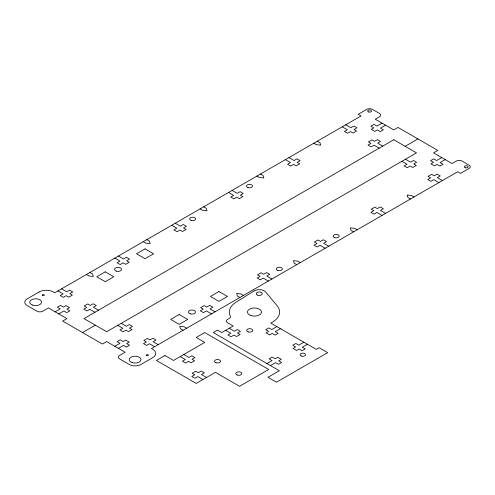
<?xml version="1.0" encoding="UTF-8"?>
<svg xmlns="http://www.w3.org/2000/svg" width="495" height="495" viewBox="0 0 495 495"><rect width="100%" height="100%" fill="white"/><g stroke="black" fill="none" stroke-linecap="round" stroke-linejoin="round"><path stroke-width="0.74" d="M55.168 311.838L60.285 308.886L57.37 307.203L60.495 305.396L63.41 307.079L65.965 305.601L69.523 307.655L66.961 309.127L69.875 310.81L66.751 312.617L63.836 310.934L58.719 313.886M382.029 123.125L376.912 126.076L374.003 124.394L370.873 126.2L373.787 127.883L371.231 129.362L374.783 131.41L377.339 129.938L380.253 131.614L383.378 129.814L380.469 128.131L385.58 125.173M82.523 332.553L95.312 325.172M405.127 146.303L417.916 138.922M114.852 346.296L119.969 343.344L117.055 341.661L120.186 339.855L123.1 341.538L125.656 340.065L129.207 342.113L126.652 343.592L129.566 345.275L126.435 347.075L123.521 345.392L118.41 348.35M441.719 157.583L436.602 160.541L433.688 158.858L430.563 160.665L433.478 162.341L430.916 163.82L434.468 165.874L437.029 164.396L439.944 166.079L443.068 164.272L440.154 162.589L445.271 159.638M276.866 326.607L271.749 329.559L268.835 327.876L265.71 329.682L268.624 331.365L266.062 332.844L269.62 334.892L272.176 333.413L275.09 335.096L278.215 333.296L275.3 331.613L280.418 328.655M266.916 363.528L272.033 360.577L269.119 358.894L272.244 357.087L275.158 358.77L277.72 357.291L281.271 359.345L278.716 360.818L281.624 362.501L278.499 364.308L275.585 362.625L270.468 365.582M303.868 342.193L298.751 345.151L295.837 343.468L292.712 345.275L295.626 346.952L293.065 348.43L296.616 350.485L299.178 349.006L302.092 350.689L305.217 348.882L302.303 347.199L307.42 344.248M345.788 124.765L350.906 127.716L353.82 126.039L356.945 127.84L354.036 129.523L356.592 131.002L353.04 133.05L350.479 131.577L347.57 133.26L344.44 131.453L347.354 129.77L342.237 126.819M382.74 146.099L377.623 143.142L380.537 141.465L377.413 139.658L374.498 141.341L371.943 139.862L368.385 141.917L370.947 143.389L368.032 145.072L371.157 146.879L374.071 145.196L379.189 148.147M405.479 159.223L410.596 162.181L413.511 160.498L416.635 162.304L413.721 163.987L416.283 165.46L412.725 167.514L410.169 166.035L407.255 167.718L404.13 165.912L407.045 164.229L401.928 161.277M442.431 180.557L437.314 177.606L440.228 175.923L437.097 174.116L434.189 175.799L431.628 174.32L428.076 176.375L430.631 177.853L427.717 179.53L430.848 181.337L433.762 179.654L438.873 182.612M317.369 141.174L319.925 142.653L320.711 145.153L316.373 144.701L313.818 143.228M414.006 196.967L411.45 195.494L407.113 195.042L407.892 197.542L410.454 199.021M288.944 157.583L294.061 160.541L296.975 158.858L300.1 160.665L297.186 162.341L299.747 163.82L296.196 165.874L293.634 164.396L290.72 166.079L287.595 164.272L290.509 162.589L285.392 159.638M385.58 213.376L380.469 210.424L383.378 208.742L380.253 206.935L377.339 208.618L374.783 207.145L371.231 209.193L373.787 210.672L370.873 212.355L374.003 214.156L376.912 212.479L382.029 215.43M260.525 173.993L263.08 175.471L263.86 177.977L259.529 177.526L256.967 176.047M357.161 229.785L354.599 228.313L350.268 227.861L351.048 230.361L353.609 231.839M232.099 190.402L237.216 193.359L240.131 191.676L243.255 193.483L240.341 195.166L242.903 196.639L239.345 198.693L236.789 197.214L233.875 198.897L230.75 197.09L233.665 195.407L228.548 192.456M328.736 246.201L323.619 243.243L326.533 241.56L323.408 239.759L320.494 241.436L317.939 239.964L314.381 242.012L316.942 243.49L314.028 245.174L317.153 246.98L320.067 245.297L325.184 248.249M203.674 206.817L206.236 208.29L207.015 210.796L202.684 210.344L200.122 208.865M300.317 262.61L297.755 261.131L293.424 260.679L294.203 263.185L296.759 264.658M175.255 223.226L180.372 226.178L183.28 224.495L186.411 226.302L183.496 227.985L186.052 229.457L182.5 231.512L179.945 230.033L177.031 231.716L173.906 229.909L176.814 228.232L171.703 225.274M271.891 279.019L266.774 276.062L269.688 274.385L266.564 272.578L263.649 274.261L261.088 272.782L257.536 274.83L260.098 276.309L257.183 277.992L260.308 279.799L263.222 278.116L268.339 281.067M146.829 239.636L149.391 241.108L150.171 243.614L145.833 243.163L143.278 241.684M243.466 295.428L240.91 293.95L236.573 293.498L237.359 296.004L239.914 297.476M118.41 256.045L123.521 258.996L126.435 257.313L129.566 259.12L126.652 260.803L129.207 262.282L125.656 264.33L123.1 262.851L120.186 264.534L117.055 262.734L119.969 261.051L114.852 258.093M215.047 311.838L209.929 308.886L212.844 307.203L209.719 305.396L206.805 307.079L204.243 305.601L200.692 307.655L203.247 309.127L200.339 310.81L203.464 312.617L206.378 310.934L211.495 313.886M229.259 328.247L234.37 331.198L237.284 329.522L240.415 331.322L237.501 333.005L240.056 334.484L236.505 336.532L233.949 335.059L231.035 336.742L227.904 334.936L230.819 333.253L225.701 330.301M89.985 272.454L92.54 273.933L93.326 276.433L88.989 275.981L86.433 274.502M186.621 328.247L184.066 326.768L179.728 326.316L180.514 328.822L183.07 330.301M183.781 354.5L188.898 357.458L191.812 355.775L194.937 357.582L192.023 359.265L194.578 360.737L191.027 362.792L188.471 361.313L185.557 362.996L182.432 361.189L185.347 359.506L180.23 356.555M61.559 288.863L66.677 291.815L69.591 290.138L72.716 291.939L69.807 293.622L72.363 295.1L68.811 297.149L66.25 295.676L63.335 297.353L60.211 295.552L63.125 293.869L58.008 290.918M98.511 310.198L93.394 307.24L96.308 305.563L93.184 303.757L90.269 305.44L87.708 303.961L84.156 306.009L86.718 307.488L83.803 309.171L86.928 310.978L89.843 309.295L94.96 312.246M121.25 323.322L126.367 326.279L129.282 324.596L132.406 326.403L129.492 328.086L132.054 329.559L128.496 331.613L125.94 330.134L123.026 331.817L119.901 330.01L122.816 328.327L117.699 325.376M158.202 344.656L153.085 341.705L155.999 340.022L152.868 338.215L149.954 339.898L147.399 338.419L143.847 340.473L146.402 341.952L143.488 343.629L146.619 345.436L149.533 343.753L154.644 346.71M206.52 377.475L201.403 374.523L204.317 372.84L201.187 371.033L198.278 372.716L195.717 371.244L192.165 373.292L194.721 374.771L191.812 376.454L194.937 378.254L197.851 376.571L202.969 379.529M254.114 290.924L236.053 302.185A25.121 14.504 0 0 0 230.348 316.076A4.022 2.32 0 0 1 229.327 318.359L227.483 319.43A4.022 2.32 0 0 0 227.483 322.709L233.164 325.988L221.797 332.553L217.534 330.091L213.271 332.553L279.353 370.706L267.981 377.27L276.513 382.196L327.671 352.657L319.145 347.731L316.305 349.377L270.827 323.117L272.244 322.301A25.121 14.504 0 0 0 277.126 305.762L265.617 291.926A7.035 4.059 0 0 0 254.114 290.924M39.179 291.939L27.101 298.912A8.038 4.641 0 0 0 27.101 305.477L37.045 311.225A4.022 2.32 0 0 0 42.731 311.225L48.417 307.94L66.893 318.607L62.63 321.069L102.422 344.044L106.685 341.581L125.161 352.248L119.474 355.528A4.022 2.32 0 0 0 119.474 358.813L129.424 364.555A8.038 4.641 0 0 0 140.79 364.555L152.868 357.582A10.048 5.804 0 0 0 152.868 349.377L151.451 348.554L457.708 171.74L460.548 173.38L469.074 168.455A4.022 2.32 0 0 0 469.074 165.175L461.971 161.073A4.022 2.32 0 0 0 456.285 161.073L452.022 163.536L433.546 152.868L437.809 150.406L398.017 127.432L393.754 129.894L375.278 119.227L379.541 116.764A4.022 2.32 0 0 0 379.541 113.485L372.438 109.383A4.022 2.32 0 0 0 366.752 109.383L358.225 114.302L361.065 115.948L54.809 292.762L53.392 291.939A10.048 5.804 0 0 0 39.179 291.939M105.262 271.835L96.735 276.761L105.262 281.686L113.788 276.761L105.262 271.835M145.054 248.867L136.527 253.787L145.054 258.712L153.58 253.787L145.054 248.867M393.754 139.739L83.946 318.607L106.685 331.737L416.493 152.868L393.754 139.739M179.159 314.504L170.633 319.43L179.159 324.349L187.692 319.43L179.159 314.504M218.951 291.53L210.424 296.456L218.951 301.375L227.483 296.456L218.951 291.53M164.953 355.528L156.426 360.453L196.218 383.427L215.399 372.351L239.561 386.298L268.692 369.474L204.744 332.553L196.218 337.479L204.744 342.398L173.479 360.453L164.953 355.528M116.294 271.136A3.514 2.03 0 0 0 121.572 269.379A3.514 2.03 0 0 0 116.294 267.616A3.514 2.03 0 0 0 116.294 271.136M190.191 313.799A3.514 2.03 0 0 0 195.469 312.042A3.514 2.03 0 0 0 190.191 310.285A3.514 2.03 0 0 0 190.191 313.799M277.664 270.406A3.013 1.739 0 0 0 282.36 269.088A3.013 1.739 0 0 0 278.035 267.399A3.013 1.739 0 0 0 277.664 270.406M334.509 237.588A3.013 1.739 0 0 0 339.205 236.27A3.013 1.739 0 0 0 334.88 234.581A3.013 1.739 0 0 0 334.509 237.588M132.14 362.594A5.928 3.422 0 0 0 141.038 359.63A5.928 3.422 0 0 0 132.14 356.666A5.928 3.422 0 0 0 132.14 362.594M146.767 355.682A1.002 0.582 0 0 0 148.333 355.243A1.002 0.582 0 0 0 146.891 354.68A1.002 0.582 0 0 0 146.767 355.682M465.281 167.768A1.912 1.101 0 0 0 468.14 166.815A1.912 1.101 0 0 0 465.281 165.862A1.912 1.101 0 0 0 465.281 167.768M368.528 111.938A1.912 1.101 0 0 0 371.498 111.103A1.912 1.101 0 0 0 368.763 110.032A1.912 1.101 0 0 0 368.528 111.938M42.799 295.645A1.002 0.582 0 0 0 44.302 295.138A1.002 0.582 0 0 0 42.799 294.636A1.002 0.582 0 0 0 42.799 295.645M32.305 305.031A5.928 3.422 0 0 0 41.537 302.439A5.928 3.422 0 0 0 33.035 299.116A5.928 3.422 0 0 0 32.305 305.031M248.001 187.605A3.013 1.739 0 0 0 252.524 186.095A3.013 1.739 0 0 0 248.001 184.592A3.013 1.739 0 0 0 248.001 187.605M191.157 220.424A3.013 1.739 0 0 0 195.68 218.914A3.013 1.739 0 0 0 191.157 217.41A3.013 1.739 0 0 0 191.157 220.424M301.443 356.066A2.716 1.565 0 0 0 305.514 354.711A2.716 1.565 0 0 0 301.443 353.35A2.716 1.565 0 0 0 301.443 356.066M257.771 295.193A3.013 1.739 0 0 0 262.294 293.683A3.013 1.739 0 0 0 257.771 292.18A3.013 1.739 0 0 0 257.771 295.193M248.181 331.91A3.013 1.739 0 0 0 252.704 330.4A3.013 1.739 0 0 0 248.181 328.89A3.013 1.739 0 0 0 248.181 331.91M250.965 315.562A7.035 4.059 0 0 0 261.515 312.042A7.035 4.059 0 0 0 250.965 308.527A7.035 4.059 0 0 0 250.965 315.562M237.161 375.018A3.013 1.739 0 0 0 241.857 373.706A3.013 1.739 0 0 0 237.532 372.011A3.013 1.739 0 0 0 237.161 375.018M216.024 362.779A3.013 1.739 0 0 0 220.547 361.27A3.013 1.739 0 0 0 216.024 359.766A3.013 1.739 0 0 0 216.024 362.779"/></g></svg>
